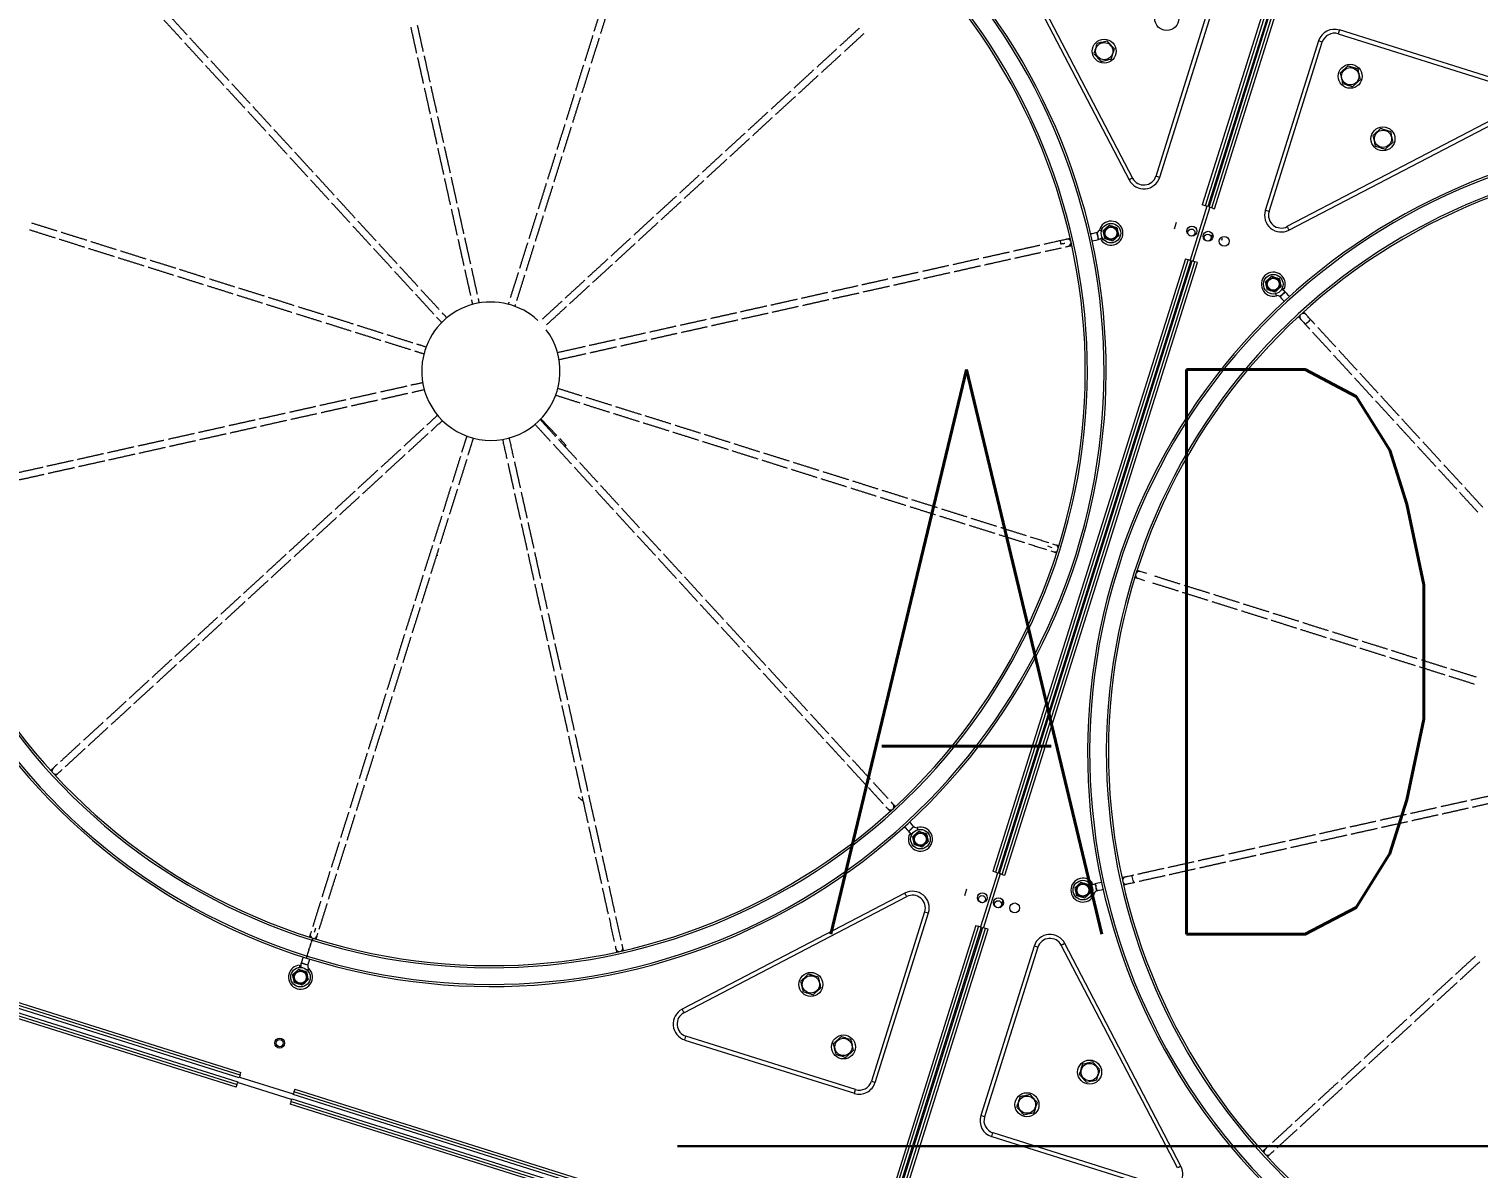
# Model space of a CAD drawing. Header units: metres. Extents: x -17822 to 152406, y -4219 to 19791.
# Drawn here: x 116126.5 to 116229.1, y 6696.2 to 6776.8 of the extents above; entities that cross this region are included whole.
import ezdxf

# ---------------------------------------------------------------- set-up
doc = ezdxf.new("R2010")
doc.units = ezdxf.units.M
doc.header["$LTSCALE"] = 100
doc.header["$MEASUREMENT"] = 0
doc.layers.get('0').update_dxf_attribs({"color": 9, "lineweight": 9})
for name, color, linetype, lineweight in [('Chiller', 32, 'Continuous', 9), ('E-KABLO', 7, 'Continuous', 30), ('E-YAZI', 7, 'Continuous', 30)]:
    doc.layers.add(name, color=color, linetype=linetype, lineweight=lineweight)
doc.styles.add('E-YAZI', font='txttw.shx')

# ---------------------------------------------------------------- blocks, each defined once
blk = doc.blocks.new('Chiller')
at = {"layer": 'Chiller', "linetype": 'Continuous'}
for p, q in [((394.39, 103.33), (388.16, 83.54)), ((394.58, 103.27), (388.36, 83.48)), ((394.77, 103.22), (388.55, 83.42)), ((388.64, 83.39), (394.86, 103.19)), ((388.83, 83.33), (395.05, 103.13)), ((389.02, 83.27), (395.25, 103.07)), ((374.74, 101.09), (382.97, 85.31)), ((374.99, 101.22), (383.22, 85.44)), ((384.88, 85.58), (388.65, 97.59)), ((385.15, 85.5), (388.92, 97.51)), ((397.88, 95.93), (397.79, 95.66)), ((397.79, 95.66), (409.8, 91.89)), ((409.88, 92.16), (397.88, 95.93)), ((396.39, 95.16), (392.62, 83.15)), ((392.89, 83.07), (396.66, 95.07)), ((396.66, 95.07), (396.39, 95.16)), ((409.95, 90.23), (394.16, 82)), ((394.3, 81.75), (410.08, 89.98)), ((384.88, 85.58), (385.15, 85.5)), ((388.49, 83.44), (387.3, 79.62)), ((388.69, 83.37), (387.49, 79.56)), ((388.36, 83.48), (388.16, 83.54)), ((388.55, 83.42), (388.36, 83.48)), ((388.83, 83.33), (388.64, 83.39)), ((388.83, 83.33), (389.02, 83.27)), ((386.3, 82.29), (386.16, 81.82)), ((392.89, 83.07), (392.62, 83.15)), ((388.77, 81.15), (388.73, 81.01)), ((388.88, 81.48), (388.77, 81.15)), ((389.56, 81.16), (389.51, 81.01)), ((389.56, 81.16), (389.51, 81.01)), ((386.96, 79.72), (373.32, 36.32)), ((387.16, 79.66), (373.51, 36.26)), ((387.35, 79.6), (373.7, 36.2)), ((373.8, 36.17), (387.44, 79.57)), ((373.99, 36.11), (387.63, 79.51)), ((374.18, 36.05), (387.82, 79.45)), ((386.96, 79.72), (387.16, 79.66)), ((387.16, 79.66), (387.35, 79.6)), ((387.63, 79.51), (387.44, 79.57)), ((387.82, 79.45), (387.63, 79.51)), ((341.31, 68.38), (342.43, 67.2)), ((342.36, 67.13), (342.3, 67.19)), ((342.96, 66.49), (342.56, 66.91)), ((342.64, 66.98), (343.1, 66.49)), ((343.02, 66.41), (343.1, 66.49)), ((377.35, 59.32), (377.21, 59.36)), ((377.35, 59.32), (377.5, 59.27)), ((377.42, 59.03), (377.63, 58.97)), ((377.78, 59.44), (377.57, 59.51)), ((384.22, 57.42), (383.75, 57.57)), ((383.6, 57.09), (384.07, 56.94)), ((367.97, 39.43), (368.01, 39.28)), ((373.65, 36.21), (372.45, 32.4)), ((373.85, 36.15), (372.65, 32.34)), ((373.51, 36.26), (373.32, 36.32)), ((373.51, 36.26), (373.7, 36.2)), ((373.99, 36.11), (373.8, 36.17)), ((373.99, 36.11), (374.18, 36.05)), ((371.46, 35.06), (371.31, 34.6)), ((282.42, 33.92), (320.05, 22.09)), ((367.09, 34.79), (351.31, 26.56)), ((351.44, 26.31), (367.22, 34.54)), ((373.93, 33.93), (373.89, 33.79)), ((374.03, 34.25), (373.93, 33.93)), ((319.72, 21.04), (282.09, 32.87)), ((282.15, 33.06), (319.78, 21.23)), ((282.21, 33.25), (319.84, 21.42)), ((319.93, 21.71), (282.3, 33.54)), ((319.99, 21.9), (282.36, 33.73)), ((368.49, 33.47), (364.72, 21.46)), ((364.99, 21.38), (368.76, 33.39)), ((368.49, 33.47), (368.76, 33.39)), ((325.03, 32.1), (324.97, 31.9)), ((325.27, 32.03), (325.32, 32.17)), ((325.32, 32.17), (325.36, 32.32)), ((325.45, 31.75), (325.51, 31.96)), ((372.12, 32.5), (365.84, 12.52)), ((372.31, 32.44), (366.03, 12.46)), ((372.5, 32.38), (366.22, 12.4)), ((366.31, 12.37), (372.6, 32.35)), ((366.51, 12.31), (372.79, 32.29)), ((366.7, 12.25), (372.98, 32.23)), ((372.12, 32.5), (372.31, 32.44)), ((372.31, 32.44), (372.5, 32.38)), ((372.79, 32.29), (372.6, 32.35)), ((372.98, 32.23), (372.79, 32.29)), ((324.87, 30.76), (324.92, 30.9)), ((324.93, 30.94), (324.92, 30.9)), ((324.93, 30.94), (324.98, 31.09)), ((324.99, 31.13), (324.98, 31.09)), ((324.99, 31.13), (325.03, 31.27)), ((325.05, 31.31), (325.03, 31.27)), ((325.05, 31.31), (325.09, 31.46)), ((325.14, 31.6), (325.09, 31.46)), ((376.24, 31.04), (372.46, 19.03)), ((376.51, 30.95), (372.73, 18.94)), ((376.51, 30.95), (376.24, 31.04)), ((386.4, 15.32), (378.16, 31.1)), ((386.65, 15.45), (378.41, 31.23)), ((324.46, 30.27), (324.32, 29.83)), ((324.8, 29.69), (324.32, 29.84)), ((324.79, 29.68), (324.32, 29.83)), ((324.69, 30.19), (324.74, 30.33)), ((324.76, 30.39), (324.74, 30.33)), ((324.76, 30.39), (324.8, 30.53)), ((324.79, 29.68), (324.93, 30.12)), ((324.81, 30.57), (324.8, 30.53)), ((324.81, 30.57), (324.86, 30.72)), ((324.87, 30.76), (324.86, 30.72)), ((351.5, 24.38), (351.58, 24.65)), ((363.59, 20.88), (351.58, 24.65)), ((351.5, 24.38), (363.51, 20.61)), ((319.99, 21.9), (319.93, 21.71)), ((319.95, 21.76), (323.76, 20.56)), ((319.99, 21.9), (320.05, 22.09)), ((319.72, 21.04), (319.78, 21.23)), ((319.78, 21.23), (319.84, 21.42)), ((323.64, 20.17), (319.82, 21.37)), ((323.81, 20.7), (323.75, 20.51)), ((323.87, 20.89), (323.81, 20.7)), ((361.44, 8.87), (323.81, 20.7)), ((323.87, 20.89), (361.5, 9.06)), ((363.51, 20.61), (363.59, 20.88)), ((364.72, 21.46), (364.99, 21.38)), ((323.6, 20.03), (323.54, 19.84)), ((361.17, 8.01), (323.54, 19.84)), ((323.6, 20.03), (323.66, 20.22)), ((323.6, 20.03), (361.23, 8.2)), ((323.66, 20.22), (361.29, 8.39)), ((361.38, 8.68), (323.75, 20.51)), ((372.73, 18.94), (372.46, 19.03)), ((373.24, 17.55), (373.32, 17.82)), ((373.24, 17.55), (385.24, 13.77)), ((373.32, 17.82), (385.33, 14.04)), ((367.27, 15.42), (367.18, 15.45)), ((367.27, 15.74), (367.36, 15.71)), ((367.36, 15.71), (367.27, 15.74)), ((367.31, 15.88), (367.41, 15.85)), ((367.36, 16.02), (367.45, 15.99))]:
    blk.add_line(p, q, dxfattribs=at)
at = {"layer": 'Chiller', "linetype": 'Continuous', "flags": 128}
for points in [[(383.22, 85.44), (383.18, 85.42), (383.14, 85.4), (383.1, 85.38), (383.07, 85.36), (383.03, 85.34), (383.01, 85.33), (382.99, 85.32), (382.97, 85.31)], [(378.57, 81.1), (378.55, 81.1), (378.51, 81.09), (378.46, 81.08), (378.4, 81.07), (378.33, 81.05), (378.26, 81.03), (378.17, 81.01), (378.09, 81)], [(380.7, 81.58), (380.53, 81.54), (380.36, 81.5), (380.24, 81.48)], [(380.68, 81.57), (380.68, 81.55), (380.69, 81.5), (380.71, 81.42), (380.73, 81.33), (380.75, 81.23), (380.77, 81.15), (380.78, 81.1), (380.79, 81.08)], [(380.7, 81.58), (380.7, 81.56), (380.71, 81.5), (380.73, 81.42), (380.75, 81.33), (380.77, 81.24), (380.79, 81.16), (380.8, 81.11), (380.8, 81.09), (380.8, 81.09)], [(380.86, 81.75), (380.88, 81.75), (380.94, 81.73), (381.01, 81.71), (381.02, 81.71)], [(381, 81.05), (381.01, 81.06), (381.06, 81.09), (381.12, 81.14), (381.12, 81.14)], [(394.16, 82), (394.19, 81.96), (394.21, 81.92), (394.23, 81.88), (394.24, 81.84), (394.26, 81.81), (394.27, 81.79), (394.29, 81.76), (394.3, 81.75)], [(378.09, 81), (378.09, 80.98), (378.11, 80.92), (378.12, 80.84), (378.14, 80.75)], [(378.27, 80.78), (378.22, 80.77), (378.17, 80.76), (378.14, 80.75), (378.12, 80.75)], [(378.42, 80.81), (378.41, 80.81), (378.37, 80.8), (378.33, 80.79), (378.27, 80.78)], [(378.47, 80.57), (378.51, 80.58), (378.57, 80.59), (378.62, 80.6), (378.66, 80.61), (378.68, 80.61)], [(380.35, 80.99), (380.47, 81.01), (380.63, 81.05), (380.8, 81.09)], [(393.66, 77.05), (393.67, 77.06), (393.71, 77.1), (393.77, 77.15), (393.84, 77.22), (393.91, 77.28), (393.97, 77.34), (394.01, 77.37), (394.02, 77.39), (394.02, 77.39)], [(393.66, 77.05), (393.77, 76.92), (393.89, 76.8), (393.97, 76.71)], [(393.67, 77.03), (393.68, 77.05), (393.72, 77.08), (393.78, 77.14), (393.85, 77.2), (393.92, 77.27), (393.98, 77.32), (394.02, 77.36), (394.04, 77.37)], [(393.96, 77.57), (393.95, 77.58), (393.9, 77.6), (393.82, 77.64), (393.82, 77.64)], [(394.34, 77.04), (394.26, 77.13), (394.14, 77.26), (394.02, 77.39)], [(395.13, 75.44), (395.14, 75.43), (395.17, 75.4), (395.2, 75.36), (395.24, 75.32), (395.29, 75.27), (395.35, 75.21), (395.4, 75.14), (395.46, 75.08)], [(395.46, 75.08), (395.47, 75.09), (395.51, 75.13), (395.57, 75.19), (395.65, 75.25), (395.72, 75.31), (395.78, 75.37), (395.82, 75.41), (395.83, 75.42), (395.83, 75.42)], [(395.83, 75.42), (395.77, 75.48), (395.71, 75.54), (395.66, 75.6), (395.61, 75.66), (395.57, 75.7), (395.54, 75.74), (395.51, 75.77), (395.5, 75.78)], [(307.05, 43.91), (307.04, 43.91), (306.98, 43.85), (306.92, 43.8), (306.87, 43.75), (306.83, 43.71), (306.79, 43.67), (306.76, 43.65), (306.75, 43.63)], [(307.08, 43.26), (307.1, 43.28), (307.13, 43.3), (307.16, 43.34), (307.21, 43.38), (307.26, 43.43), (307.32, 43.48), (307.38, 43.54), (307.39, 43.54)], [(366.26, 41.09), (366.24, 41.11), (366.21, 41.14), (366.18, 41.17), (366.14, 41.22), (366.11, 41.25)], [(365.74, 40.91), (365.77, 40.88), (365.81, 40.83), (365.85, 40.8), (365.87, 40.77), (365.89, 40.75)], [(367.05, 39.49), (367.13, 39.4), (367.24, 39.28), (367.36, 39.15)], [(367.71, 39.5), (367.7, 39.49), (367.66, 39.45), (367.6, 39.4), (367.53, 39.33), (367.46, 39.27), (367.4, 39.21), (367.36, 39.18), (367.35, 39.16)], [(367.73, 39.49), (367.71, 39.48), (367.67, 39.44), (367.61, 39.38), (367.54, 39.32), (367.47, 39.25), (367.41, 39.2), (367.37, 39.16), (367.36, 39.15), (367.36, 39.15)], [(367.73, 39.49), (367.61, 39.62), (367.5, 39.74), (367.41, 39.83)], [(367.42, 38.96), (367.44, 38.96), (367.49, 38.93), (367.56, 38.9), (367.56, 38.9)], [(383.18, 36.03), (383.1, 36.01), (383.02, 35.99), (382.94, 35.97), (382.87, 35.96), (382.81, 35.94), (382.76, 35.93), (382.73, 35.93), (382.7, 35.92)], [(383.29, 35.54), (383.29, 35.56), (383.28, 35.61), (383.26, 35.69), (383.24, 35.78), (383.22, 35.88), (383.2, 35.96), (383.19, 36.01), (383.18, 36.03), (383.18, 36.03)], [(381.03, 35.55), (380.91, 35.52), (380.75, 35.49), (380.58, 35.45)], [(380.69, 34.96), (380.68, 34.98), (380.67, 35.03), (380.65, 35.11), (380.63, 35.2), (380.61, 35.3), (380.6, 35.38), (380.58, 35.43), (380.58, 35.45), (380.58, 35.45)], [(380.71, 34.96), (380.7, 34.98), (380.69, 35.04), (380.67, 35.11), (380.65, 35.21), (380.63, 35.3), (380.61, 35.38), (380.6, 35.43), (380.6, 35.45), (380.6, 35.45)], [(380.69, 34.96), (380.86, 35), (381.02, 35.03), (381.14, 35.06)], [(382.81, 35.43), (382.83, 35.44), (382.87, 35.45), (382.92, 35.46), (382.98, 35.47), (383.05, 35.49), (383.13, 35.5), (383.21, 35.52), (383.29, 35.54)], [(367.22, 34.54), (367.2, 34.58), (367.18, 34.62), (367.16, 34.66), (367.14, 34.69), (367.12, 34.72), (367.11, 34.75), (367.1, 34.77), (367.09, 34.79)], [(380.52, 34.78), (380.5, 34.79), (380.45, 34.8), (380.37, 34.82), (380.37, 34.82)], [(346.57, 31.05), (346.58, 31), (346.59, 30.94), (346.6, 30.89), (346.61, 30.86), (346.62, 30.84)], [(347.1, 30.94), (347.1, 30.97), (347.09, 31), (347.08, 31.05), (347.07, 31.11), (347.06, 31.16)], [(378.16, 31.1), (378.2, 31.12), (378.24, 31.14), (378.28, 31.16), (378.32, 31.18), (378.35, 31.19), (378.38, 31.21), (378.4, 31.22), (378.41, 31.23)], [(324.19, 29.68), (324.19, 29.66), (324.19, 29.61), (324.2, 29.53)], [(351.31, 26.56), (351.32, 26.54), (351.33, 26.52), (351.34, 26.49), (351.36, 26.46), (351.38, 26.42), (351.4, 26.39), (351.42, 26.35), (351.44, 26.31)], [(392.91, 16.92), (392.9, 16.92), (392.84, 16.86), (392.78, 16.81), (392.73, 16.76), (392.68, 16.72), (392.65, 16.68), (392.62, 16.66), (392.6, 16.64)], [(392.94, 16.27), (392.96, 16.29), (392.99, 16.31), (393.02, 16.35), (393.07, 16.39), (393.12, 16.44), (393.18, 16.49), (393.24, 16.55), (393.24, 16.55)], [(386.65, 15.45), (386.63, 15.44), (386.61, 15.43), (386.58, 15.41), (386.55, 15.4), (386.51, 15.38), (386.48, 15.36), (386.44, 15.34), (386.4, 15.32)]]:
    blk.add_lwpolyline(points, dxfattribs=at)
at = {"layer": 'Chiller', "linetype": 'Continuous'}
for centre, radius in [((385.64, 96.74), 0.85), ((381.21, 94.43), 0.85), ((381.21, 94.43), 0.612), ((398.64, 92.65), 0.85), ((398.64, 92.65), 0.612), ((400.96, 88.22), 0.85), ((400.96, 88.22), 0.612), ((381.69, 81.54), 0.693), ((381.69, 81.54), 0.477), ((381.69, 81.54), 0.425), ((387.42, 81.68), 0.35), ((387.39, 81.58), 0.25), ((388.57, 81.32), 0.35), ((388.54, 81.22), 0.25), ((389.71, 80.96), 0.35), ((393.19, 77.92), 0.693), ((393.19, 77.92), 0.477), ((393.19, 77.92), 0.425), ((368.19, 38.61), 0.693), ((368.19, 38.61), 0.477), ((368.19, 38.61), 0.425), ((379.7, 35), 0.693), ((379.7, 35), 0.477), ((379.7, 35), 0.425), ((372.58, 34.46), 0.35), ((372.55, 34.36), 0.25), ((373.72, 34.1), 0.35), ((373.69, 34), 0.25), ((374.87, 33.74), 0.35), ((324.27, 28.83), 0.693), ((324.27, 28.83), 0.477), ((324.27, 28.83), 0.425), ((360.43, 28.32), 0.85), ((360.43, 28.32), 0.612), ((362.74, 23.89), 0.85), ((322.8, 24.16), 0.35), ((322.8, 24.16), 0.25), ((362.74, 23.89), 0.612), ((380.18, 22.11), 0.85), ((380.18, 22.11), 0.612), ((375.74, 19.8), 0.85), ((375.74, 19.8), 0.612)]:
    blk.add_circle(centre, radius, dxfattribs=at)
for centre, radius, start, end in [((337.76, 71.76), 43.58, 72.5493, 252.5493), ((337.76, 71.76), 43.43, 72.5493, 252.5493), ((337.76, 71.76), 42.25, 72.5493, 252.5493), ((337.76, 71.76), 42.1, 72.5493, 252.5493), ((337.76, 71.76), 43.58, 252.5493, 72.5493), ((337.76, 71.76), 43.43, 252.5493, 72.5493), ((337.76, 71.76), 42.25, 252.5493, 72.5493), ((337.76, 71.76), 42.1, 252.5493, 72.5493), ((397.52, 94.8), 1.18, 72.5493, 162.5493), ((397.52, 94.8), 0.9, 72.5493, 162.5493), ((423.62, 44.77), 43.58, 72.5493, 252.5493), ((423.62, 44.77), 43.43, 72.5493, 252.5493), ((423.62, 44.77), 42.25, 72.5493, 252.5493), ((423.62, 44.77), 42.1, 72.5493, 252.5493), ((384.02, 85.85), 1.18, 207.5493, 342.5493), ((384.02, 85.85), 0.9, 207.5493, 342.5493), ((381.69, 81.54), 0.85, 215.5136, 165.5136), ((393.75, 82.8), 1.18, 162.5493, 297.5493), ((393.75, 82.8), 0.9, 162.5493, 297.5493), ((378.62, 80.86), 0.247, 27.1517, 102.1889), ((380.62, 81.82), 0.25, 282.5493, 345.5136), ((380.62, 81.82), 0.75, 282.5493, 307.0664), ((378.62, 80.86), 0.247, 282.901, 357.9604), ((393.19, 77.92), 0.85, 42.5493, 285.5136), ((393.19, 77.92), 0.85, 335.5136, 42.5493), ((333.94, 60.68), 61.71, 15.4328, 15.5785), ((393.48, 76.86), 0.25, 42.5493, 105.5136), ((393.48, 76.86), 0.75, 42.5493, 67.0693), ((337.76, 71.76), 4.9, 47.1492, 162.5493), ((395.31, 75.61), 0.247, 147.1279, 222.2077), ((395.32, 75.61), 0.247, 42.8905, 117.9659), ((337.76, 71.76), 4.9, 162.5493, 36.71), ((343.03, 66.56), 0.1, 223.4393, 313.4393), ((377.71, 59.2), 0.246, 252.7701, 320.3849), ((377.71, 59.21), 0.246, 4.7137, 72.3284), ((383.68, 57.33), 0.246, 72.778, 140.3769), ((383.67, 57.33), 0.246, 184.7216, 252.3205), ((306.91, 43.45), 0.246, 132.7562, 200.3874), ((306.92, 43.45), 0.246, 244.7265, 312.3157), ((366.07, 40.93), 0.247, 327.1385, 42.1966), ((366.07, 40.92), 0.247, 222.9112, 297.9463), ((367.9, 39.67), 0.75, 222.5493, 247.07), ((368.19, 38.61), 0.85, 222.5493, 105.5136), ((367.9, 39.67), 0.25, 222.5493, 285.5136), ((368.19, 38.61), 0.85, 155.5136, 222.5493), ((367.64, 33.74), 1.18, 342.5493, 117.5493), ((379.7, 35), 0.85, 35.5136, 345.5136), ((338.28, 94.36), 72.38, 305.4534, 305.5777), ((380.76, 34.72), 0.75, 102.5493, 127.0664), ((380.76, 34.72), 0.25, 102.5493, 165.5136), ((382.76, 35.68), 0.247, 102.8916, 177.9702), ((382.76, 35.67), 0.247, 207.1331, 282.2064), ((367.64, 33.74), 0.9, 342.5493, 117.5493), ((325.21, 31.83), 0.247, 162.9053, 237.9524), ((377.37, 30.68), 1.18, 27.5493, 162.5493), ((325.21, 31.83), 0.247, 267.158, 342.1814), ((346.86, 30.89), 0.246, 192.7775, 260.3773), ((346.86, 30.89), 0.246, 304.7314, 12.322), ((377.37, 30.68), 0.9, 27.5493, 162.5493), ((325.04, 29.62), 0.75, 162.5493, 187.0682), ((324.27, 28.83), 0.85, 162.5493, 45.5136), ((324.27, 28.83), 0.85, 95.5136, 162.5493), ((366.45, -11.51), 58.37, 135.4459, 135.6), ((325.04, 29.62), 0.25, 162.5493, 225.5136), ((351.85, 25.51), 1.18, 117.5493, 252.5493), ((351.85, 25.51), 0.9, 117.5493, 252.5493), ((363.86, 21.73), 1.18, 252.5493, 342.5493), ((363.86, 21.73), 0.9, 252.5493, 342.5493), ((373.59, 18.67), 1.18, 162.5493, 252.5493), ((373.59, 18.67), 0.9, 162.5493, 252.5493), ((392.77, 16.46), 0.246, 132.7562, 200.3874), ((385.6, 14.9), 1.18, 252.5493, 27.5493), ((392.78, 16.46), 0.246, 244.7265, 312.3157)]:
    blk.add_arc(centre, radius, start, end, dxfattribs=at)
for points in [[(345.64, 97.64), (345.06, 95.83)], [(314.58, 96.65), (315.87, 95.25)], [(316.24, 95.58), (314.95, 96.99)], [(345.54, 95.67), (346.11, 97.48)], [(332.08, 96.14), (332.49, 94.28)], [(332.98, 94.38), (332.57, 96.24)], [(344.98, 95.54), (344.41, 93.73)], [(363.86, 96.06), (362.47, 94.78)], [(362.8, 94.4), (364.2, 95.69)], [(316.06, 95.03), (317.35, 93.63)], [(317.72, 93.96), (316.44, 95.36)], [(344.88, 93.57), (345.45, 95.38)], [(362.25, 94.58), (360.85, 93.29)], [(319.21, 92.34), (317.93, 93.74)], [(332.56, 93.99), (332.97, 92.14)], [(333.46, 92.23), (333.05, 94.1)], [(344.31, 93.44), (343.75, 91.63)], [(361.18, 92.92), (362.58, 94.2)], [(317.55, 93.41), (318.84, 92.01)], [(344.22, 91.47), (344.79, 93.28)], [(360.62, 93.09), (359.22, 91.8)], [(359.56, 91.43), (360.95, 92.71)], [(319.04, 91.79), (320.33, 90.39)], [(320.7, 90.72), (319.41, 92.12)], [(333.04, 91.84), (333.45, 89.99)], [(333.94, 90.08), (333.52, 91.95)], [(359.01, 91.6), (357.61, 90.32)], [(322.19, 89.1), (320.9, 90.5)], [(343.66, 91.35), (343.09, 89.53)], [(343.56, 89.37), (344.13, 91.18)], [(357.93, 89.94), (359.33, 91.22)], [(320.53, 90.17), (321.82, 88.77)], [(333.51, 89.7), (333.93, 87.85)], [(334.42, 87.94), (334, 89.8)], [(357.38, 90.11), (355.99, 88.83)], [(356.31, 88.45), (357.71, 89.74)], [(322.02, 88.55), (323.31, 87.14)], [(323.68, 87.48), (322.39, 88.88)], [(343, 89.24), (342.43, 87.43)], [(342.9, 87.27), (343.47, 89.08)], [(355.76, 88.62), (354.36, 87.34)], [(325.16, 85.86), (323.88, 87.26)], [(333.99, 87.55), (334.41, 85.69)], [(334.9, 85.79), (334.48, 87.65)], [(354.7, 86.97), (356.09, 88.25)], [(323.51, 86.92), (324.79, 85.52)], [(342.34, 87.15), (341.77, 85.34)], [(342.24, 85.17), (342.81, 86.99)], [(354.14, 87.14), (352.74, 85.85)], [(353.07, 85.48), (354.48, 86.77)], [(324.99, 85.31), (326.28, 83.91)], [(326.65, 84.24), (325.37, 85.64)], [(334.47, 85.41), (334.88, 83.55)], [(335.37, 83.64), (334.96, 85.5)], [(352.52, 85.65), (351.12, 84.36)], [(351.45, 83.99), (352.85, 85.27)], [(341.68, 85.05), (341.11, 83.24)], [(341.58, 83.07), (342.15, 84.88)], [(326.48, 83.69), (327.76, 82.29)], [(328.14, 82.61), (326.86, 84.01)], [(334.95, 83.26), (335.36, 81.4)], [(335.85, 81.49), (335.44, 83.35)], [(350.9, 84.16), (349.5, 82.88)], [(349.83, 82.5), (351.23, 83.78)], [(307.04, 81.68), (305.23, 82.25)], [(329.63, 80.99), (328.34, 82.39)], [(341.02, 82.95), (340.45, 81.14)], [(340.92, 80.97), (341.49, 82.79)], [(349.28, 82.68), (347.88, 81.39)], [(348.21, 81.01), (349.61, 82.3)], [(305.07, 81.78), (306.89, 81.21)], [(307.17, 81.12), (308.98, 80.55)], [(309.13, 81.03), (307.32, 81.59)], [(327.97, 82.06), (329.25, 80.66)], [(335.43, 81.11), (335.84, 79.25)], [(336.33, 79.35), (335.92, 81.2)], [(347.66, 81.19), (346.26, 79.9)], [(378.8, 81.15), (378.57, 81.1)], [(309.26, 80.46), (311.07, 79.89)], [(311.24, 80.36), (309.42, 80.93)], [(313.33, 79.7), (311.52, 80.27)], [(329.45, 80.45), (330.74, 79.05)], [(331.12, 79.37), (329.83, 80.77)], [(340.36, 80.86), (339.79, 79.04)], [(340.26, 78.87), (340.83, 80.68)], [(346.59, 79.52), (347.99, 80.81)], [(374.48, 80.19), (372.63, 79.78)], [(376.64, 80.67), (374.78, 80.26)], [(374.88, 79.77), (376.73, 80.18)], [(378.09, 81), (376.93, 80.74)], [(377.03, 80.25), (378.18, 80.5)], [(378.68, 80.61), (378.91, 80.67)], [(311.36, 79.8), (313.18, 79.23)], [(313.47, 79.14), (315.27, 78.57)], [(315.43, 79.05), (313.62, 79.61)], [(332.61, 77.75), (331.32, 79.15)], [(336.81, 77.19), (336.4, 79.05)], [(346.04, 79.7), (344.64, 78.42)], [(344.97, 78.04), (346.37, 79.32)], [(370.19, 79.24), (368.34, 78.82)], [(372.34, 79.72), (370.49, 79.3)], [(370.59, 78.81), (372.44, 79.23)], [(372.73, 79.29), (374.6, 79.71)], [(315.56, 78.48), (317.38, 77.91)], [(317.53, 78.38), (315.71, 78.96)], [(319.63, 77.72), (317.82, 78.29)], [(330.94, 78.82), (332.22, 77.43)], [(335.9, 78.97), (336.32, 77.11)], [(339.7, 78.75), (339.13, 76.95)], [(339.6, 76.77), (340.17, 78.58)], [(344.42, 78.21), (343.02, 76.93)], [(365.89, 78.28), (364.05, 77.87)], [(368.04, 78.76), (366.19, 78.35)], [(366.3, 77.86), (368.15, 78.27)], [(368.43, 78.33), (370.29, 78.75)], [(317.66, 77.82), (319.48, 77.25)], [(319.76, 77.16), (321.57, 76.59)], [(321.72, 77.07), (319.91, 77.64)], [(332.43, 77.21), (333.71, 75.81)], [(334.1, 76.13), (332.81, 77.52)], [(343.34, 76.54), (344.74, 77.83)], [(361.61, 77.33), (359.75, 76.91)], [(363.75, 77.8), (361.89, 77.39)], [(361.99, 76.9), (363.86, 77.31)], [(364.14, 77.38), (366, 77.79)], [(321.85, 76.5), (323.67, 75.93)], [(323.83, 76.4), (322.01, 76.98)], [(325.92, 75.75), (324.12, 76.31)], [(336.38, 76.82), (336.46, 76.49)], [(336.94, 76.59), (336.88, 76.9)], [(339.04, 76.66), (338.99, 76.51)], [(339.47, 76.36), (339.51, 76.48)], [(342.8, 76.72), (341.4, 75.44)], [(341.71, 75.05), (343.12, 76.34)], [(357.3, 76.37), (355.45, 75.96)], [(359.46, 76.85), (357.6, 76.43)], [(357.69, 75.94), (359.55, 76.36)], [(359.85, 76.42), (361.7, 76.84)], [(323.96, 75.84), (325.77, 75.27)], [(326.06, 75.18), (327.87, 74.61)], [(328.03, 75.09), (326.21, 75.66)], [(330.13, 74.42), (328.31, 75)], [(333.91, 75.59), (334.27, 75.2)], [(334.64, 75.54), (334.3, 75.9)], [(353.01, 75.41), (351.16, 75)], [(355.16, 75.89), (353.31, 75.48)], [(353.4, 74.99), (355.26, 75.4)], [(355.55, 75.47), (357.41, 75.88)], [(394.97, 75.62), (395.13, 75.44)], [(395.5, 75.78), (395.34, 75.96)], [(395.46, 75.08), (395.77, 74.74)], [(396.14, 75.08), (395.83, 75.42)], [(328.15, 74.52), (329.96, 73.95)], [(332.23, 73.76), (330.42, 74.33)], [(346.57, 73.98), (344.72, 73.57)], [(348.72, 74.46), (346.86, 74.04)], [(346.96, 73.55), (348.82, 73.97)], [(350.87, 74.94), (349.01, 74.52)], [(349.11, 74.03), (350.96, 74.45)], [(351.26, 74.51), (353.11, 74.92)], [(395.97, 74.52), (397.26, 73.13)], [(397.63, 73.46), (396.34, 74.86)], [(330.25, 73.86), (332.06, 73.29)], [(332.35, 73.2), (333.02, 72.99)], [(333.17, 73.47), (332.52, 73.67)], [(344.43, 73.5), (342.49, 73.07)], [(342.59, 72.58), (344.51, 73.01)], [(344.8, 73.07), (346.66, 73.49)], [(397.46, 72.9), (398.75, 71.5)], [(399.12, 71.83), (397.83, 73.24)], [(332.93, 70.94), (332.09, 70.76)], [(398.95, 71.28), (400.23, 69.88)], [(400.61, 70.21), (399.33, 71.61)], [(329.64, 70.21), (327.78, 69.8)], [(331.8, 70.69), (329.94, 70.28)], [(330.03, 69.78), (331.88, 70.2)], [(332.18, 70.26), (333.04, 70.46)], [(342.36, 70.06), (344.06, 69.52)], [(344.23, 69.99), (342.51, 70.53)], [(346.33, 69.33), (344.51, 69.9)], [(402.1, 68.59), (400.81, 70)], [(325.34, 69.25), (323.49, 68.84)], [(327.49, 69.73), (325.64, 69.32)], [(325.74, 68.83), (327.59, 69.24)], [(327.88, 69.31), (329.74, 69.72)], [(344.35, 69.43), (346.16, 68.86)], [(348.42, 68.67), (346.61, 69.24)], [(400.44, 69.66), (401.72, 68.26)], [(318.9, 67.82), (317.05, 67.41)], [(321.05, 68.3), (319.19, 67.89)], [(319.29, 67.39), (321.15, 67.81)], [(323.19, 68.77), (321.33, 68.36)], [(321.44, 67.87), (323.3, 68.29)], [(323.58, 68.35), (325.44, 68.76)], [(333.99, 68.64), (333.22, 67.93)], [(333.54, 67.54), (334.33, 68.27)], [(340.89, 67.99), (341.97, 66.81)], [(342.35, 67.13), (341.26, 68.33)], [(346.44, 68.77), (348.26, 68.2)], [(348.54, 68.11), (350.37, 67.54)], [(350.52, 68.02), (348.7, 68.59)], [(352.61, 67.36), (350.81, 67.92)], [(401.92, 68.04), (403.21, 66.64)], [(403.58, 66.97), (402.3, 68.37)], [(314.6, 66.86), (312.75, 66.45)], [(316.75, 67.34), (314.9, 66.93)], [(315, 66.44), (316.85, 66.85)], [(317.15, 66.92), (319, 67.33)], [(333, 67.73), (331.59, 66.44)], [(331.92, 66.06), (333.31, 67.34)], [(336.06, 67.17), (335.69, 65.99)], [(336.16, 65.82), (336.53, 67.02)], [(338.58, 66.93), (338.89, 65.55)], [(339.38, 65.63), (339.07, 67.04)], [(343.85, 65.51), (342.56, 66.91)], [(350.65, 67.45), (352.46, 66.88)], [(352.75, 66.79), (354.56, 66.22)], [(354.72, 66.7), (352.9, 67.27)], [(405.07, 65.35), (403.79, 66.75)], [(310.31, 65.91), (308.45, 65.49)], [(312.46, 66.39), (310.6, 65.97)], [(310.7, 65.48), (312.56, 65.9)], [(312.85, 65.96), (314.7, 66.37)], [(331.37, 66.23), (329.97, 64.95)], [(330.29, 64.57), (331.69, 65.85)], [(335.6, 65.71), (335.03, 63.89)], [(342.17, 66.6), (343.46, 65.19)], [(354.84, 66.13), (356.66, 65.56)], [(356.82, 66.03), (355, 66.61)], [(358.91, 65.38), (357.1, 65.95)], [(403.41, 66.42), (404.7, 65.02)], [(306.02, 64.95), (304.16, 64.54)], [(308.16, 65.43), (306.31, 65.02)], [(306.4, 64.53), (308.26, 64.94)], [(308.56, 65.01), (310.41, 65.42)], [(329.75, 64.75), (328.34, 63.46)], [(335.5, 63.72), (336.07, 65.53)], [(338.96, 65.25), (339.37, 63.4)], [(339.86, 63.49), (339.45, 65.34)], [(343.66, 64.97), (344.95, 63.56)], [(345.33, 63.89), (344.05, 65.29)], [(356.95, 65.47), (358.75, 64.9)], [(359.04, 64.81), (360.85, 64.24)], [(361.01, 64.72), (359.2, 65.29)], [(404.9, 64.8), (406.19, 63.4)], [(406.56, 63.73), (405.27, 65.13)], [(304.26, 64.05), (306.12, 64.46)], [(328.68, 63.08), (330.07, 64.36)], [(346.82, 62.27), (345.53, 63.67)], [(361.14, 64.15), (362.96, 63.58)], [(363.11, 64.06), (361.3, 64.63)], [(365.2, 63.4), (363.4, 63.97)], [(328.13, 63.26), (326.73, 61.97)], [(327.06, 61.6), (328.46, 62.88)], [(334.93, 63.6), (334.37, 61.79)], [(334.84, 61.63), (335.41, 63.43)], [(339.43, 63.1), (339.85, 61.25)], [(340.34, 61.34), (339.92, 63.2)], [(345.15, 63.34), (346.44, 61.94)], [(363.25, 63.49), (365.05, 62.92)], [(365.34, 62.83), (367.15, 62.26)], [(367.31, 62.74), (365.49, 63.31)], [(369.41, 62.08), (367.59, 62.65)], [(406.38, 63.18), (407.67, 61.78)], [(408.04, 62.11), (406.76, 63.51)], [(326.5, 61.77), (325.11, 60.49)], [(346.64, 61.72), (347.92, 60.32)], [(348.3, 60.65), (347.02, 62.05)], [(367.43, 62.17), (369.26, 61.6)], [(371.5, 61.42), (369.7, 61.99)], [(325.43, 60.11), (326.83, 61.39)], [(334.28, 61.5), (333.71, 59.69)], [(334.18, 59.53), (334.75, 61.34)], [(339.91, 60.96), (340.33, 59.09)], [(340.82, 59.2), (340.4, 61.05)], [(369.54, 61.51), (371.35, 60.94)], [(371.64, 60.85), (373.45, 60.28)], [(373.6, 60.76), (371.79, 61.33)], [(375.7, 60.1), (373.89, 60.67)], [(324.88, 60.28), (323.48, 58.99)], [(323.82, 58.62), (325.22, 59.91)], [(348.13, 60.1), (349.42, 58.7)], [(349.79, 59.03), (348.5, 60.43)], [(373.74, 60.19), (375.56, 59.62)], [(377.28, 59.6), (375.99, 60.01)], [(323.26, 58.79), (321.86, 57.51)], [(333.62, 59.4), (333.04, 57.59)], [(333.52, 57.43), (334.09, 59.23)], [(334.01, 58.71), (333.95, 58.7)], [(340.39, 58.81), (340.8, 56.95)], [(341.29, 57.05), (340.88, 58.91)], [(351.28, 57.41), (349.99, 58.81)], [(375.84, 59.53), (377.13, 59.12)], [(377.63, 58.97), (377.85, 58.9)], [(378, 59.38), (377.78, 59.44)], [(322.19, 57.13), (323.59, 58.42)], [(349.62, 58.48), (350.9, 57.08)], [(383.75, 57.57), (383.53, 57.64)], [(321.64, 57.3), (320.24, 56.02)], [(320.57, 55.64), (321.97, 56.93)], [(332.95, 57.3), (332.39, 55.49)], [(332.86, 55.32), (333.43, 57.14)], [(340.87, 56.67), (341.28, 54.8)], [(341.77, 54.9), (341.36, 56.75)], [(351.11, 56.86), (352.39, 55.45)], [(352.76, 55.79), (351.48, 57.19)], [(383.38, 57.16), (383.6, 57.09)], [(384.62, 56.77), (386.45, 56.2)], [(386.6, 56.67), (384.79, 57.24)], [(388.69, 56.02), (386.89, 56.58)], [(320.02, 55.82), (318.62, 54.53)], [(318.96, 54.16), (320.35, 55.44)], [(354.26, 54.16), (352.97, 55.56)], [(386.73, 56.11), (388.54, 55.54)], [(388.83, 55.45), (390.64, 54.88)], [(390.8, 55.35), (388.98, 55.93)], [(332.3, 55.2), (331.72, 53.39)], [(332.2, 53.23), (332.77, 55.04)], [(341.35, 54.51), (341.76, 52.66)], [(342.25, 52.75), (341.84, 54.6)], [(352.59, 55.24), (353.88, 53.84)], [(390.93, 54.79), (392.75, 54.22)], [(392.9, 54.69), (391.08, 55.26)], [(394.99, 54.04), (393.18, 54.6)], [(318.4, 54.33), (317, 53.04)], [(317.33, 52.67), (318.73, 53.96)], [(354.08, 53.62), (355.37, 52.22)], [(355.74, 52.55), (354.45, 53.95)], [(393.03, 54.13), (394.84, 53.56)], [(395.12, 53.47), (396.93, 52.9)], [(397.09, 53.37), (395.28, 53.94)], [(316.78, 52.84), (315.38, 51.56)], [(315.71, 51.18), (317.11, 52.46)], [(331.63, 53.1), (331.07, 51.29)], [(331.54, 51.13), (332.11, 52.95)], [(341.82, 52.37), (342.24, 50.5)], [(342.73, 50.61), (342.31, 52.46)], [(397.22, 52.81), (399.04, 52.24)], [(399.19, 52.71), (397.38, 53.28)], [(401.29, 52.06), (399.48, 52.62)], [(315.15, 51.35), (313.76, 50.07)], [(355.57, 51.99), (356.85, 50.6)], [(357.23, 50.92), (355.94, 52.33)], [(399.33, 52.15), (401.13, 51.58)], [(401.42, 51.49), (403.23, 50.92)], [(403.39, 51.39), (401.57, 51.97)], [(314.1, 49.7), (315.49, 50.98)], [(330.97, 51), (330.4, 49.19)], [(330.88, 49.04), (331.45, 50.85)], [(343.21, 48.46), (342.79, 50.32)], [(357.06, 50.37), (358.34, 48.97)], [(358.72, 49.3), (357.43, 50.71)], [(403.52, 50.83), (405.34, 50.26)], [(405.49, 50.73), (403.68, 51.3)], [(407.58, 50.08), (405.77, 50.65)], [(313.53, 49.86), (312.14, 48.58)], [(312.47, 48.21), (313.87, 49.49)], [(342.3, 50.21), (342.72, 48.36)], [(405.62, 50.17), (407.43, 49.6)], [(311.92, 48.38), (310.52, 47.09)], [(330.31, 48.9), (329.75, 47.09)], [(330.22, 46.93), (330.79, 48.75)], [(358.54, 48.76), (359.83, 47.36)], [(360.2, 47.69), (358.92, 49.09)], [(310.85, 46.72), (312.25, 48)], [(342.78, 48.07), (343.2, 46.21)], [(343.68, 46.31), (343.27, 48.16)], [(361.69, 46.07), (360.4, 47.47)], [(310.3, 46.89), (308.89, 45.6)], [(309.23, 45.23), (310.63, 46.52)], [(329.66, 46.81), (329.08, 44.99)], [(329.56, 44.84), (330.13, 46.65)], [(360.03, 47.13), (361.32, 45.73)], [(308.67, 45.4), (307.27, 44.11)], [(343.26, 45.92), (343.67, 44.06)], [(344.16, 44.17), (343.75, 46.02)], [(361.52, 45.51), (362.81, 44.11)], [(363.18, 44.44), (361.89, 45.84)], [(307.61, 43.74), (309.01, 45.03)], [(328.99, 44.7), (328.43, 42.89)], [(328.9, 42.74), (329.47, 44.55)], [(364.66, 42.83), (363.38, 44.23)], [(306.75, 43.63), (306.58, 43.48)], [(306.92, 43.11), (307.08, 43.26)], [(343.74, 43.77), (344.15, 41.92)], [(344.64, 42.01), (344.23, 43.87)], [(363, 43.89), (364.29, 42.49)], [(328.34, 42.61), (327.77, 40.8)], [(328.24, 40.64), (328.81, 42.45)], [(364.5, 42.27), (365.54, 41.13)], [(365.91, 41.47), (364.87, 42.61)], [(344.29, 41.3), (343.95, 41.57)], [(344.22, 41.62), (344.63, 39.77)], [(345.12, 39.87), (344.7, 41.73)], [(366.42, 40.92), (366.26, 41.09)], [(406.91, 41.31), (405.05, 40.9)], [(409.05, 41.79), (407.19, 41.37)], [(407.3, 40.88), (409.15, 41.3)], [(327.68, 40.51), (327.11, 38.7)], [(327.58, 38.54), (328.15, 40.35)], [(365.89, 40.75), (366.05, 40.58)], [(402.6, 40.35), (400.75, 39.94)], [(404.75, 40.83), (402.91, 40.42)], [(403.01, 39.93), (404.86, 40.34)], [(405.15, 40.4), (407.01, 40.82)], [(344.69, 39.48), (345.11, 37.62)], [(345.6, 37.72), (345.18, 39.58)], [(398.31, 39.4), (396.46, 38.98)], [(400.46, 39.87), (398.61, 39.46)], [(398.7, 38.97), (400.56, 39.38)], [(400.86, 39.45), (402.71, 39.86)], [(327.02, 38.41), (326.45, 36.6)], [(326.92, 36.44), (327.49, 38.25)], [(394.02, 38.44), (392.17, 38.03)], [(396.17, 38.92), (394.31, 38.5)], [(394.42, 38.02), (396.27, 38.43)], [(396.56, 38.49), (398.42, 38.91)], [(345.17, 37.33), (345.59, 35.47)], [(346.07, 35.58), (345.66, 37.43)], [(387.57, 37), (385.72, 36.59)], [(389.72, 37.48), (387.87, 37.07)], [(387.98, 36.58), (389.83, 37)], [(391.87, 37.96), (390.02, 37.55)], [(390.12, 37.06), (391.98, 37.47)], [(392.26, 37.54), (394.12, 37.95)], [(326.35, 36.31), (325.79, 34.5)], [(326.26, 34.35), (326.83, 36.16)], [(383.28, 36.05), (383.18, 36.03)], [(385.43, 36.53), (383.56, 36.11)], [(383.68, 35.63), (385.54, 36.04)], [(385.82, 36.1), (387.68, 36.52)], [(345.65, 35.17), (346.06, 33.32)], [(346.55, 33.42), (346.14, 35.28)], [(382.7, 35.92), (382.47, 35.87)], [(382.58, 35.38), (382.81, 35.43)], [(383.29, 35.54), (383.38, 35.56)], [(325.7, 34.21), (325.13, 32.39)], [(325.6, 32.24), (326.17, 34.06)], [(346.13, 33.04), (346.5, 31.35)], [(346.99, 31.46), (346.62, 33.14)], [(324.97, 31.9), (324.9, 31.68)], [(325.38, 31.53), (325.45, 31.75)], [(346.62, 30.84), (346.67, 30.61)], [(347.15, 30.72), (347.1, 30.94)], [(407.5, 30.31), (406.1, 29.03)], [(406.43, 28.65), (407.83, 29.94)], [(405.88, 28.83), (404.48, 27.54)], [(404.81, 27.17), (406.21, 28.45)], [(404.26, 27.34), (402.86, 26.06)], [(403.19, 25.68), (404.59, 26.97)], [(402.64, 25.85), (401.24, 24.57)], [(401.57, 24.19), (402.97, 25.47)], [(401.01, 24.36), (399.62, 23.08)], [(399.95, 22.71), (401.35, 23.99)], [(399.39, 22.87), (397.99, 21.59)], [(398.33, 21.22), (399.73, 22.5)], [(397.77, 21.39), (396.37, 20.1)], [(396.7, 19.73), (398.1, 21.01)], [(396.15, 19.9), (394.75, 18.61)], [(395.09, 18.24), (396.49, 19.53)], [(394.53, 18.41), (393.13, 17.12)], [(393.46, 16.75), (394.87, 18.04)], [(392.6, 16.64), (392.44, 16.49)], [(392.78, 16.12), (392.94, 16.27)]]:
    blk.add_open_spline(points, degree=1, dxfattribs=at)
for points, knots in [([(380.7, 94.98), (380.69, 94.95), (380.64, 94.8), (380.57, 94.55), (380.5, 94.35), (380.47, 94.26)], [0, 0, 0, 0, 0.13214, 0.636315, 1, 1, 1, 1]), ([(381.43, 95.14), (381.37, 95.13), (381.24, 95.1), (380.99, 95.04), (380.81, 95), (380.7, 94.98)], [0, 0, 0, 0, 0.264847, 0.535435, 1, 1, 1, 1]), ([(381.94, 94.59), (381.9, 94.64), (381.81, 94.73), (381.63, 94.92), (381.51, 95.06), (381.43, 95.14)], [0, 0, 0, 0, 0.264861, 0.535463, 1, 1, 1, 1]), ([(381.71, 93.87), (381.74, 93.96), (381.81, 94.16), (381.88, 94.41), (381.93, 94.56), (381.94, 94.59)], [0, 0, 0, 0, 0.363685, 0.86786, 1, 1, 1, 1]), ([(380.47, 94.26), (380.52, 94.21), (380.61, 94.12), (380.78, 93.93), (380.9, 93.79), (380.98, 93.71)], [0, 0, 0, 0, 0.264901, 0.53549, 1, 1, 1, 1]), ([(380.98, 93.71), (381.05, 93.72), (381.17, 93.75), (381.42, 93.81), (381.6, 93.85), (381.71, 93.87)], [0, 0, 0, 0, 0.264862, 0.535466, 1, 1, 1, 1]), ([(398.48, 93.38), (398.43, 93.34), (398.34, 93.25), (398.15, 93.08), (398.01, 92.95), (397.93, 92.88)], [0, 0, 0, 0, 0.264855, 0.535471, 1, 1, 1, 1]), ([(397.93, 92.88), (397.94, 92.81), (397.97, 92.68), (398.03, 92.43), (398.07, 92.26), (398.09, 92.14)], [0, 0, 0, 0, 0.2648571, 0.5354742, 1, 1, 1, 1]), ([(399.2, 93.16), (399.17, 93.17), (399.02, 93.21), (398.77, 93.29), (398.57, 93.36), (398.48, 93.38)], [0, 0, 0, 0, 0.1321493, 0.636286, 1, 1, 1, 1]), ([(398.81, 91.92), (398.86, 91.96), (398.95, 92.05), (399.14, 92.22), (399.28, 92.35), (399.36, 92.42)], [0, 0, 0, 0, 0.2648796, 0.5354574, 1, 1, 1, 1]), ([(399.36, 92.42), (399.35, 92.49), (399.32, 92.62), (399.26, 92.87), (399.22, 93.04), (399.2, 93.16)], [0, 0, 0, 0, 0.264884, 0.53546, 1, 1, 1, 1]), ([(398.09, 92.14), (398.18, 92.12), (398.38, 92.05), (398.63, 91.97), (398.78, 91.93), (398.81, 91.92)], [0, 0, 0, 0, 0.363714, 0.867851, 1, 1, 1, 1]), ([(400.79, 88.95), (400.75, 88.91), (400.65, 88.82), (400.46, 88.64), (400.33, 88.52), (400.24, 88.44)], [0, 0, 0, 0, 0.264878, 0.535454, 1, 1, 1, 1]), ([(400.24, 88.44), (400.26, 88.38), (400.28, 88.25), (400.34, 88), (400.38, 87.82), (400.4, 87.71)], [0, 0, 0, 0, 0.264878, 0.535454, 1, 1, 1, 1]), ([(401.51, 88.72), (401.42, 88.75), (401.22, 88.82), (400.97, 88.89), (400.83, 88.94), (400.79, 88.95)], [0, 0, 0, 0, 0.363714, 0.867851, 1, 1, 1, 1]), ([(401.67, 87.99), (401.66, 88.06), (401.63, 88.18), (401.58, 88.43), (401.54, 88.61), (401.51, 88.72)], [0, 0, 0, 0, 0.264862, 0.535477, 1, 1, 1, 1]), ([(400.4, 87.71), (400.44, 87.7), (400.58, 87.65), (400.83, 87.58), (401.03, 87.51), (401.12, 87.48)], [0, 0, 0, 0, 0.1321493, 0.636286, 1, 1, 1, 1]), ([(401.12, 87.48), (401.17, 87.53), (401.27, 87.62), (401.45, 87.79), (401.59, 87.91), (401.67, 87.99)], [0, 0, 0, 0, 0.264862, 0.535477, 1, 1, 1, 1]), ([(381.14, 81.71), (381.14, 81.72), (381.18, 81.75), (381.25, 81.82), (381.37, 81.92), (381.47, 82.02), (381.54, 82.09), (381.56, 82.1), (381.56, 82.1)], [0, 0, 0, 0, 0.061533, 0.243712, 0.500216, 0.869734, 0.981565, 1, 1, 1, 1]), ([(381.26, 81.15), (381.26, 81.17), (381.25, 81.23), (381.22, 81.33), (381.19, 81.47), (381.16, 81.6), (381.14, 81.68), (381.14, 81.71)], [0, 0, 0, 0, 0.111318, 0.325274, 0.540888, 0.820939, 1, 1, 1, 1]), ([(381.81, 80.98), (381.79, 80.98), (381.74, 81), (381.64, 81.03), (381.5, 81.07), (381.37, 81.11), (381.29, 81.14), (381.26, 81.15)], [0, 0, 0, 0, 0.111362, 0.325227, 0.540913, 0.820897, 1, 1, 1, 1]), ([(381.56, 82.1), (381.58, 82.1), (381.64, 82.08), (381.74, 82.05), (381.87, 82.01), (382, 81.97), (382.08, 81.94), (382.11, 81.93)], [0, 0, 0, 0, 0.1112877, 0.3252305, 0.5408352, 0.8208977, 1, 1, 1, 1]), ([(382.24, 81.37), (382.23, 81.36), (382.2, 81.33), (382.13, 81.26), (382.01, 81.16), (381.9, 81.06), (381.83, 80.99), (381.82, 80.98), (381.81, 80.98)], [0, 0, 0, 0, 0.061533, 0.243712, 0.500216, 0.869735, 0.981557, 1, 1, 1, 1]), ([(382.11, 81.93), (382.12, 81.91), (382.13, 81.85), (382.15, 81.75), (382.18, 81.61), (382.21, 81.48), (382.23, 81.4), (382.24, 81.37)], [0, 0, 0, 0, 0.111318, 0.325265, 0.540888, 0.820939, 1, 1, 1, 1]), ([(392.64, 78.1), (392.65, 78.11), (392.7, 78.15), (392.78, 78.22), (392.88, 78.32), (392.98, 78.41), (393.04, 78.47), (393.06, 78.49)], [0, 0, 0, 0, 0.111319, 0.325235, 0.540889, 0.820901, 1, 1, 1, 1]), ([(392.77, 77.53), (392.76, 77.55), (392.75, 77.61), (392.72, 77.72), (392.69, 77.85), (392.66, 77.98), (392.65, 78.07), (392.64, 78.1)], [0, 0, 0, 0, 0.111318, 0.325274, 0.540888, 0.820939, 1, 1, 1, 1]), ([(393.06, 78.49), (393.08, 78.48), (393.12, 78.47), (393.21, 78.44), (393.36, 78.39), (393.5, 78.35), (393.59, 78.32), (393.61, 78.32), (393.62, 78.31)], [0, 0, 0, 0, 0.061496, 0.243656, 0.500221, 0.869749, 0.981504, 1, 1, 1, 1]), ([(393.62, 78.31), (393.62, 78.3), (393.63, 78.24), (393.66, 78.13), (393.69, 78), (393.72, 77.87), (393.73, 77.78), (393.74, 77.75)], [0, 0, 0, 0, 0.111319, 0.325226, 0.540849, 0.820901, 1, 1, 1, 1]), ([(393.32, 77.36), (393.31, 77.36), (393.27, 77.38), (393.17, 77.41), (393.02, 77.45), (392.88, 77.5), (392.79, 77.53), (392.77, 77.53), (392.77, 77.53)], [0, 0, 0, 0, 0.0615681, 0.2437281, 0.5002132, 0.8697422, 0.9815728, 1, 1, 1, 1]), ([(393.74, 77.75), (393.73, 77.74), (393.68, 77.7), (393.6, 77.63), (393.5, 77.53), (393.4, 77.44), (393.34, 77.38), (393.32, 77.36)], [0, 0, 0, 0, 0.111356, 0.325272, 0.540886, 0.820939, 1, 1, 1, 1]), ([(367.64, 38.78), (367.66, 38.8), (367.7, 38.84), (367.78, 38.91), (367.88, 39), (367.98, 39.1), (368.04, 39.15), (368.07, 39.17)], [0, 0, 0, 0, 0.111314, 0.32527, 0.540888, 0.820939, 1, 1, 1, 1]), ([(368.07, 39.17), (368.08, 39.17), (368.12, 39.16), (368.21, 39.13), (368.36, 39.08), (368.5, 39.04), (368.59, 39.01), (368.62, 39), (368.62, 39)], [0, 0, 0, 0, 0.0615681, 0.2437281, 0.5002132, 0.8697422, 0.9815728, 1, 1, 1, 1]), ([(367.77, 38.22), (367.76, 38.24), (367.75, 38.3), (367.73, 38.4), (367.7, 38.54), (367.67, 38.67), (367.65, 38.75), (367.64, 38.78)], [0, 0, 0, 0, 0.111314, 0.32527, 0.540883, 0.820939, 1, 1, 1, 1]), ([(368.32, 38.05), (368.31, 38.05), (368.27, 38.06), (368.17, 38.09), (368.02, 38.14), (367.88, 38.19), (367.79, 38.21), (367.77, 38.22), (367.77, 38.22)], [0, 0, 0, 0, 0.0615681, 0.2437281, 0.5002132, 0.8697422, 0.9815728, 1, 1, 1, 1]), ([(368.74, 38.44), (368.73, 38.42), (368.69, 38.39), (368.61, 38.31), (368.5, 38.22), (368.4, 38.13), (368.34, 38.07), (368.32, 38.05)], [0, 0, 0, 0, 0.111318, 0.325274, 0.540888, 0.820939, 1, 1, 1, 1]), ([(368.62, 39), (368.62, 38.98), (368.63, 38.93), (368.66, 38.82), (368.69, 38.68), (368.72, 38.55), (368.74, 38.47), (368.74, 38.44)], [0, 0, 0, 0, 0.111318, 0.32527, 0.540888, 0.820939, 1, 1, 1, 1]), ([(379.14, 35.17), (379.15, 35.18), (379.18, 35.2), (379.26, 35.27), (379.37, 35.38), (379.48, 35.48), (379.55, 35.54), (379.57, 35.56), (379.57, 35.56)], [0, 0, 0, 0, 0.061533, 0.243717, 0.500216, 0.869735, 0.981561, 1, 1, 1, 1]), ([(379.27, 34.6), (379.27, 34.62), (379.25, 34.68), (379.23, 34.79), (379.2, 34.92), (379.17, 35.05), (379.15, 35.14), (379.14, 35.17)], [0, 0, 0, 0, 0.111314, 0.32527, 0.540883, 0.820939, 1, 1, 1, 1]), ([(379.57, 35.56), (379.59, 35.55), (379.64, 35.54), (379.75, 35.5), (379.88, 35.46), (380.01, 35.42), (380.09, 35.4), (380.12, 35.39)], [0, 0, 0, 0, 0.1112877, 0.3252305, 0.5408352, 0.8208977, 1, 1, 1, 1]), ([(380.12, 35.39), (380.13, 35.37), (380.14, 35.31), (380.16, 35.2), (380.19, 35.07), (380.22, 34.94), (380.24, 34.85), (380.25, 34.82)], [0, 0, 0, 0, 0.1113186, 0.3252305, 0.5408487, 0.8209009, 1, 1, 1, 1]), ([(379.82, 34.43), (379.8, 34.44), (379.75, 34.46), (379.64, 34.49), (379.51, 34.53), (379.38, 34.57), (379.3, 34.6), (379.27, 34.6)], [0, 0, 0, 0, 0.111362, 0.325305, 0.54091, 0.820973, 1, 1, 1, 1]), ([(380.25, 34.82), (380.24, 34.82), (380.21, 34.79), (380.13, 34.72), (380.02, 34.61), (379.91, 34.51), (379.84, 34.45), (379.82, 34.43), (379.82, 34.43)], [0, 0, 0, 0, 0.061569, 0.2437139, 0.5002141, 0.8697384, 0.9815609, 1, 1, 1, 1]), ([(323.72, 29.01), (323.73, 29.02), (323.77, 29.06), (323.85, 29.13), (323.96, 29.23), (324.06, 29.32), (324.12, 29.38), (324.14, 29.4)], [0, 0, 0, 0, 0.111316, 0.325271, 0.540885, 0.820939, 1, 1, 1, 1]), ([(323.84, 28.44), (323.84, 28.45), (323.83, 28.49), (323.81, 28.59), (323.78, 28.75), (323.74, 28.89), (323.72, 28.98), (323.72, 29), (323.72, 29.01)], [0, 0, 0, 0, 0.061534, 0.243715, 0.500215, 0.869736, 0.981559, 1, 1, 1, 1]), ([(324.14, 29.4), (324.16, 29.39), (324.22, 29.37), (324.32, 29.34), (324.45, 29.3), (324.58, 29.26), (324.66, 29.23), (324.69, 29.22)], [0, 0, 0, 0, 0.1112877, 0.3252305, 0.5408352, 0.8208977, 1, 1, 1, 1]), ([(324.69, 29.22), (324.7, 29.21), (324.7, 29.17), (324.73, 29.08), (324.76, 28.92), (324.79, 28.78), (324.81, 28.69), (324.82, 28.66), (324.82, 28.66)], [0, 0, 0, 0, 0.061534, 0.243715, 0.500216, 0.869737, 0.98156, 1, 1, 1, 1]), ([(360.26, 29.05), (360.21, 29.01), (360.12, 28.92), (359.93, 28.75), (359.79, 28.62), (359.71, 28.54)], [0, 0, 0, 0, 0.264857, 0.535476, 1, 1, 1, 1]), ([(360.98, 28.83), (360.95, 28.84), (360.8, 28.88), (360.55, 28.96), (360.35, 29.02), (360.26, 29.05)], [0, 0, 0, 0, 0.132149, 0.636348, 1, 1, 1, 1]), ([(361.14, 28.09), (361.13, 28.16), (361.1, 28.29), (361.04, 28.53), (361, 28.71), (360.98, 28.83)], [0, 0, 0, 0, 0.264857, 0.535476, 1, 1, 1, 1]), ([(324.39, 28.27), (324.37, 28.28), (324.32, 28.29), (324.22, 28.33), (324.08, 28.37), (323.95, 28.41), (323.87, 28.43), (323.84, 28.44)], [0, 0, 0, 0, 0.111362, 0.325305, 0.54091, 0.820973, 1, 1, 1, 1]), ([(324.82, 28.66), (324.8, 28.65), (324.76, 28.61), (324.68, 28.53), (324.58, 28.44), (324.48, 28.35), (324.42, 28.29), (324.39, 28.27)], [0, 0, 0, 0, 0.1113546, 0.3252697, 0.5408846, 0.820939, 1, 1, 1, 1]), ([(359.71, 28.54), (359.72, 28.48), (359.75, 28.35), (359.81, 28.1), (359.85, 27.92), (359.87, 27.81)], [0, 0, 0, 0, 0.264857, 0.535445, 1, 1, 1, 1]), ([(359.87, 27.81), (359.96, 27.78), (360.16, 27.72), (360.41, 27.64), (360.56, 27.6), (360.59, 27.59)], [0, 0, 0, 0, 0.363652, 0.867851, 1, 1, 1, 1]), ([(360.59, 27.59), (360.64, 27.63), (360.73, 27.72), (360.92, 27.89), (361.06, 28.02), (361.14, 28.09)], [0, 0, 0, 0, 0.264857, 0.535476, 1, 1, 1, 1]), ([(362.58, 24.62), (362.53, 24.57), (362.43, 24.49), (362.24, 24.31), (362.11, 24.19), (362.02, 24.11)], [0, 0, 0, 0, 0.264857, 0.535476, 1, 1, 1, 1]), ([(362.02, 24.11), (362.04, 24.05), (362.06, 23.92), (362.12, 23.67), (362.16, 23.49), (362.19, 23.38)], [0, 0, 0, 0, 0.2648574, 0.5354749, 1, 1, 1, 1]), ([(363.29, 24.39), (363.21, 24.42), (363, 24.48), (362.75, 24.56), (362.61, 24.61), (362.58, 24.62)], [0, 0, 0, 0, 0.3636912, 0.8678589, 1, 1, 1, 1]), ([(362.9, 23.15), (362.95, 23.2), (363.05, 23.29), (363.23, 23.46), (363.37, 23.58), (363.45, 23.66)], [0, 0, 0, 0, 0.2648575, 0.5354438, 1, 1, 1, 1]), ([(363.45, 23.66), (363.44, 23.72), (363.41, 23.85), (363.36, 24.1), (363.32, 24.28), (363.29, 24.39)], [0, 0, 0, 0, 0.264857, 0.535476, 1, 1, 1, 1]), ([(362.19, 23.38), (362.22, 23.37), (362.36, 23.32), (362.61, 23.24), (362.82, 23.18), (362.9, 23.15)], [0, 0, 0, 0, 0.1321411, 0.6363088, 1, 1, 1, 1]), ([(379.67, 22.66), (379.64, 22.58), (379.58, 22.37), (379.5, 22.13), (379.45, 21.98), (379.44, 21.95)], [0, 0, 0, 0, 0.36368, 0.867857, 1, 1, 1, 1]), ([(380.4, 22.83), (380.34, 22.81), (380.21, 22.78), (379.96, 22.73), (379.78, 22.69), (379.67, 22.66)], [0, 0, 0, 0, 0.264847, 0.53549, 1, 1, 1, 1]), ([(380.91, 22.27), (380.86, 22.32), (380.78, 22.42), (380.6, 22.61), (380.48, 22.74), (380.4, 22.83)], [0, 0, 0, 0, 0.264861, 0.535465, 1, 1, 1, 1]), ([(379.44, 21.95), (379.49, 21.9), (379.58, 21.8), (379.75, 21.61), (379.87, 21.48), (379.95, 21.39)], [0, 0, 0, 0, 0.264847, 0.53549, 1, 1, 1, 1]), ([(380.68, 21.56), (380.69, 21.59), (380.74, 21.74), (380.82, 21.98), (380.88, 22.19), (380.91, 22.27)], [0, 0, 0, 0, 0.132143, 0.63632, 1, 1, 1, 1]), ([(379.95, 21.39), (380.01, 21.41), (380.14, 21.44), (380.39, 21.49), (380.57, 21.53), (380.68, 21.56)], [0, 0, 0, 0, 0.264861, 0.535465, 1, 1, 1, 1]), ([(375.24, 20.35), (375.23, 20.32), (375.18, 20.17), (375.1, 19.92), (375.04, 19.72), (375.01, 19.63)], [0, 0, 0, 0, 0.132143, 0.63632, 1, 1, 1, 1]), ([(375.01, 19.63), (375.05, 19.59), (375.14, 19.49), (375.32, 19.3), (375.44, 19.17), (375.52, 19.08)], [0, 0, 0, 0, 0.264862, 0.535464, 1, 1, 1, 1]), ([(375.97, 20.51), (375.9, 20.5), (375.78, 20.47), (375.53, 20.42), (375.35, 20.38), (375.24, 20.35)], [0, 0, 0, 0, 0.264862, 0.535465, 1, 1, 1, 1]), ([(376.48, 19.96), (376.43, 20.01), (376.34, 20.11), (376.17, 20.29), (376.05, 20.43), (375.97, 20.51)], [0, 0, 0, 0, 0.264847, 0.535489, 1, 1, 1, 1]), ([(376.25, 19.24), (376.28, 19.33), (376.34, 19.53), (376.42, 19.78), (376.47, 19.93), (376.48, 19.96)], [0, 0, 0, 0, 0.36368, 0.867857, 1, 1, 1, 1]), ([(375.52, 19.08), (375.58, 19.1), (375.71, 19.12), (375.96, 19.18), (376.14, 19.22), (376.25, 19.24)], [0, 0, 0, 0, 0.2648478, 0.5354892, 1, 1, 1, 1])]:
    blk.add_open_spline(points, degree=3, knots=knots, dxfattribs=at)

msp = doc.modelspace()

# ---------------------------------------------------------------- linework, layer by layer
at = {"layer": 'E-KABLO'}
msp.add_line((116172.4, 6697.71), (116712.04, 6697.71), dxfattribs=at)

# ---------------------------------------------------------------- block references
at = {"color": 2}
msp.add_blockref('Chiller', (115821.42, 6680.84), dxfattribs=at)

# ---------------------------------------------------------------- texts
at = {"layer": 'E-YAZI', "color": 3, "style": 'E-YAZI', "width": 0.7}
msp.add_text("ADP'den CHILLER-1'e", height=40, rotation=360, dxfattribs=at).set_placement((116182.07, 6712.71))

doc.saveas('drawing.dxf')
